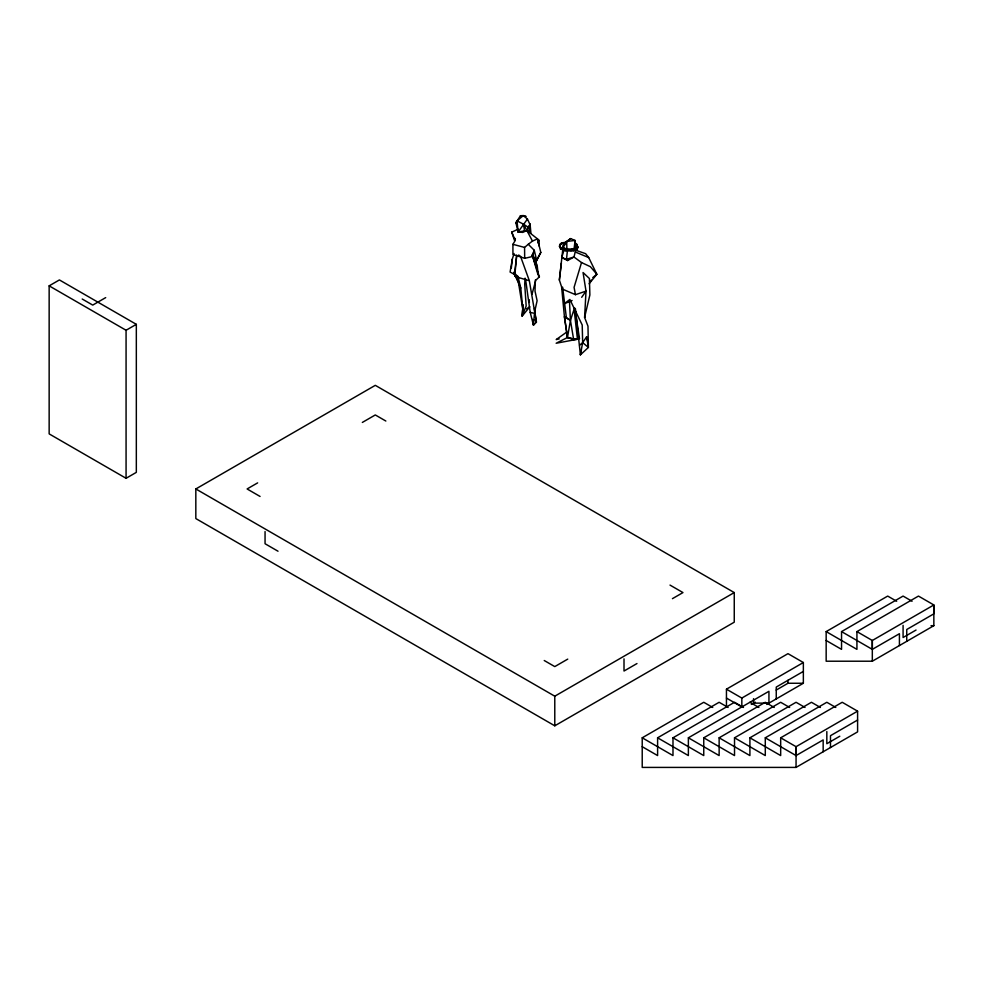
<?xml version="1.0" encoding="UTF-8"?>
<svg xmlns="http://www.w3.org/2000/svg" width="983" height="983" viewBox="0 0 983 983"><rect width="100%" height="100%" fill="white"/><g stroke="black" fill="none" stroke-linecap="round" stroke-linejoin="round"><path stroke-width="1.47" d="M523.054 304.877L522.12 316.133L529.837 306.757L526.446 308.859M642.218 737.803L672.986 755.571L672.986 737.803L703.754 755.571L703.754 737.803L734.522 755.571L734.522 737.803L765.29 755.571L765.29 737.803L796.058 755.571L796.058 746.687L857.594 711.164L857.594 731.88L796.058 767.404L642.218 767.416L642.218 737.803L703.754 702.28L712.736 707.453M826.162 640.486L841.546 649.37L841.546 631.602L872.314 649.37L872.314 640.486L933.85 604.963L933.85 625.679L872.314 661.215L826.162 661.215L826.162 631.602L887.698 596.079L896.668 601.264M517.918 276.297L520.769 288.031L523.042 310.96L518.41 282.06L513.851 272.402L518.84 277.636L529.333 280.708L536.423 322.203L533.474 325.201L530.206 312.434L525.512 278.889M535.366 279.971L535.022 291.152L537.111 300.7L534.74 311.39L536.423 322.203L535.157 319.758M524.689 258.32L524.566 247.421L528.264 244.3L534.26 250.272L532.602 256.489L524.689 258.32L512.929 254.437L512.917 244.337L515.264 240.393L515.325 238.451M584.59 317.423L586.015 291.14L583.054 272.524L589.431 278.545L589.874 294.974L584.59 317.423L587.981 326.184L588.387 347.441L580.4 354.838L575.387 308.637M585.118 317.017L585.29 314.007M525.094 278.115L524.713 284.124L526.175 306.008L522.12 316.133L523.079 305.271M574.736 243.059L576.591 244.042L577.857 247.052L576.837 249.829C571.651 251.267 565.544 251.709 560.703 248.896L559.487 246.438L559.757 244.583L561.662 242.875L565.827 242.285L559.757 244.583L560.703 248.896M514.773 275.879L516.714 255.088L514.49 274.404L514.773 275.879L518.84 277.636M529.419 231.337L530.083 224.173L530.906 233.032M564.93 244.669L563.198 247.065L564.168 248.982L567.474 249.989L566.503 259.266L567.609 260.544L573.986 257.005L575.891 249.227M511.307 268.126L512.303 259.168L514.048 253.516M562.657 250.554L559.364 280.032L561.612 286.938L564.439 316.833L567.461 337.525L573.667 339.614L577.451 339.258L574.33 311.378L575.006 308.674M574.133 248.601L575.067 240.466L570.619 238.574L566.65 241.425L562.743 246.942L564.684 248.392L570.816 249.264L574.133 248.601L575.927 246.745L575.067 240.466L566.65 241.425L566.933 249.006M559.364 280.032L561.391 263.063M573.667 339.614L570.435 320.384L566.355 317.595L562.62 287.134M512.303 259.168L510.091 272.045L514.49 274.404M572.094 300.503L564.205 303.796L569.87 299.446L582.206 324.992L582.661 342.6L580.4 354.838L581.395 350.722M531.987 294.359L535.723 280.315L539.397 276.813L532.27 255.113L534.26 250.272L536.632 260.151L540.81 252.434L537.48 238.894L526.876 230.513L523.57 224.198L517.009 220.88L515.903 222.822L518.127 231.988L522.796 232.393L526.876 230.513L530.12 230.612L530.083 224.173M567.609 260.544L561.821 257.571L563.775 250.419M562.743 246.942L563.345 244.841L570.619 238.574M561.821 257.571L566.503 259.266L573.986 257.005L581.518 262.559L574.072 287.368L575.46 294.667L586.015 291.14L581.69 297.296M574.588 307.691L570.435 320.384L567.461 337.525L556.157 343.251L577.451 339.258L574.6 338.766M537.947 242.973L538.917 240.233L537.48 238.894L532.467 241.081L528.264 244.3M577.857 247.052L576.837 249.829L570.742 250.665M515.903 222.822L520.462 215.719L523.3 215.584L527.441 219.049L529.96 224.48L526.876 230.513L532.467 241.081M535.944 262.019L540.81 252.434M529.96 224.48L526.876 230.513L518.127 231.988L517.009 220.88L523.3 215.584L526.114 216.493L520.462 215.719M589.677 282.502L591.201 280.057M579.565 345.266L582.661 342.6L586.605 336.85L588.215 342.797M518.127 231.988L527.441 219.049M561.662 242.875L559.487 246.438L565.2 250.862M589.112 283.768L596.853 274.294L588.719 257.583L585.659 253.712L575.571 250.161M592.737 277.624L596.853 274.294L590.353 266.676L581.518 262.559M566.478 332.266L556.194 339.577L559.18 338.902M49.15 285.856L59.41 279.934L136.33 324.341L136.33 472.368L126.07 478.291L49.15 433.884L49.15 285.856L126.07 330.263L136.33 324.341M105.697 297.616L92.734 305.099L82.203 299.016M195.826 488.956L375.297 385.336L734.252 592.577L734.252 622.19L554.781 725.81L195.826 518.569L195.826 488.956L554.781 696.197L734.252 592.577M257.644 482.874L247.102 488.956L260.065 496.452M362.334 422.432L375.297 414.949L385.84 421.031M567.744 659.114L554.781 666.597L544.238 660.515M672.433 598.659L682.976 592.577L670.013 585.094M636.972 663.55L624.008 671.033L624.008 658.868M726.449 706.937L726.449 689.181L787.985 653.658L803.357 662.53L803.357 683.259L766.703 704.418M642.218 746.687L657.602 755.571L657.602 737.803L719.138 702.28L728.12 707.453M841.546 631.602L903.082 596.079L912.052 601.264M672.986 737.803L734.522 702.28L743.492 707.453M726.449 689.181L741.833 698.065L803.357 662.53M826.162 631.602L856.93 649.37L856.93 631.602L918.466 596.079L933.85 604.963L933.85 613.847L906.744 629.501L906.744 641.334M657.602 737.803L688.37 755.571L688.37 737.803L768.939 691.295L768.939 703.128L753.556 703.128L753.556 698.692M803.357 671.414L776.251 687.068L776.251 698.913M751.319 704.418L755.251 702.157M776.201 690.066L787.985 683.259L803.357 683.259M703.754 737.803L765.29 702.28L774.26 707.453M688.37 737.803L719.138 755.571L719.138 737.803L780.674 702.28L789.644 707.453M872.314 649.37L899.42 633.716L899.42 645.561M916.045 630.042L903.082 637.525L903.082 625.36M734.522 737.803L796.058 702.28L805.028 707.453M719.138 737.803L749.906 755.571L749.906 737.803L811.442 702.28L820.412 707.453M765.29 737.803L826.826 702.28L835.796 707.453M749.906 737.803L780.674 755.571L780.674 737.803L842.21 702.28L857.594 711.164M796.058 755.571L823.164 739.916L823.164 751.762M857.594 720.035L830.488 735.689L830.488 747.535M839.789 736.242L826.826 743.726L826.826 731.561M573.445 250.849L577.807 247.655L576.591 244.042M514.502 240.442L511.738 232.123L518.176 229.211M567.474 249.989L574.994 248.883L576.099 247.802L575.362 246.708M931.048 625.679L933.85 625.679M571.75 338.263L567.461 337.525L564.439 316.833L566.355 317.595M530.206 312.434L534.482 313.294L533.474 325.201L532.737 319.414M512.917 244.337L524.566 247.421M575.497 252.078L588.719 257.583M562.301 289.063L575.46 294.667M856.93 631.602L872.314 640.486L872.314 661.215M749.906 702.28L758.876 707.453M726.449 698.065L741.833 706.937L741.833 698.065M780.674 737.803L796.058 746.687L796.058 767.404M278.017 551.217L265.054 543.734L265.054 531.557M564.439 316.833L570.435 320.384L569.464 301.142M528.399 227.368L523.57 224.198L524.467 230.624M518.705 255.002L520.548 256.391L529.333 280.708M582.661 342.6L588.387 347.441L586.605 336.85M538.266 275.584L539.397 276.813M536.632 260.151L532.27 255.113L532.602 256.489M513.851 272.402L520.769 288.031M511.738 232.123L515.264 240.393M537.836 274.122L532.27 255.113L537.173 265.189L538.106 274.097M579.54 338.828L574.858 308.588M529.1 299.643L529.395 302.494M534.457 308.502L534.74 311.39M538.917 240.233L539.102 245.983M787.985 680.297L787.985 683.259M554.781 696.197L554.781 725.81M126.07 330.263L126.07 478.291"/></g></svg>
